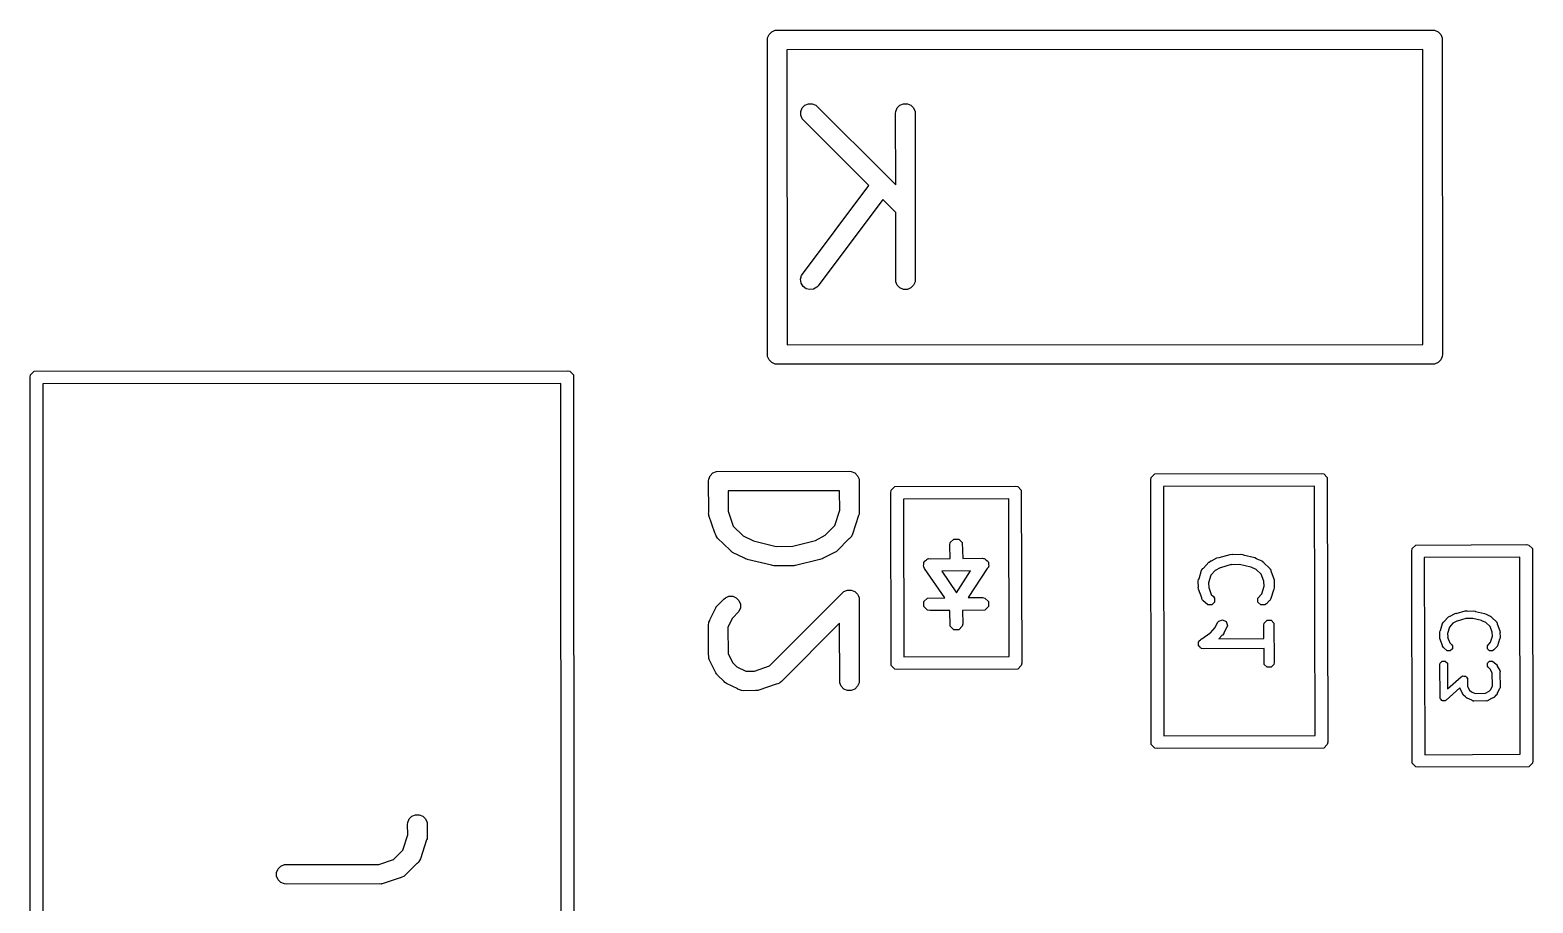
# Model space of a CAD drawing. Extents: x -4.978 to -4.018, y 5.419 to 5.952.
# Drawn here: x -4.9782 to -4.5268, y 5.6898 to 5.952 of the extents above; entities that cross this region are included whole.
import ezdxf

# ---------------------------------------------------------------- set-up
doc = ezdxf.new("R2010")
doc.units = 0
doc.header["$MEASUREMENT"] = 0
doc.layers.add('BLACK', color=7, linetype='CONTINUOUS')

msp = doc.modelspace()

# ---------------------------------------------------------------- linework, layer by layer
at = {"layer": 'BLACK', "linetype": 'CONTINUOUS'}
for p, q in [((-4.75673, 5.94906), (-4.75668, 5.94963)), ((-4.75668, 5.94963), (-4.75623, 5.9507)), ((-4.75623, 5.9507), (-4.75542, 5.95151)), ((-4.75542, 5.95151), (-4.75436, 5.95195)), ((-4.75436, 5.95195), (-4.55693, 5.95201)), ((-4.55693, 5.95201), (-4.55635, 5.95195)), ((-4.55635, 5.95195), (-4.55529, 5.95151)), ((-4.55529, 5.95151), (-4.55447, 5.9507)), ((-4.55447, 5.9507), (-4.55403, 5.94963)), ((-4.55403, 5.94963), (-4.55398, 5.85457)), ((-4.75668, 5.85399), (-4.75673, 5.94906)), ((-4.55988, 5.94616), (-4.75088, 5.9461)), ((-4.75088, 5.9461), (-4.75083, 5.85746)), ((-4.55983, 5.85752), (-4.55988, 5.94616)), ((-4.74673, 5.92756), (-4.74629, 5.92863)), ((-4.74673, 5.92641), (-4.74673, 5.92756)), ((-4.74629, 5.92863), (-4.74547, 5.92944)), ((-4.74547, 5.92944), (-4.74441, 5.92988)), ((-4.74441, 5.92988), (-4.74325, 5.92988)), ((-4.74325, 5.92988), (-4.74219, 5.92944)), ((-4.74219, 5.92944), (-4.72026, 5.90757)), ((-4.71821, 5.92699), (-4.71816, 5.92756)), ((-4.71819, 5.90551), (-4.71821, 5.92699)), ((-4.71816, 5.92756), (-4.71771, 5.92863)), ((-4.71771, 5.92863), (-4.7169, 5.92944)), ((-4.7169, 5.92944), (-4.71584, 5.92988)), ((-4.71584, 5.92988), (-4.71468, 5.92988)), ((-4.71468, 5.92988), (-4.71362, 5.92944)), ((-4.71362, 5.92944), (-4.7128, 5.92863)), ((-4.7128, 5.92863), (-4.71236, 5.92756)), ((-4.71236, 5.92756), (-4.71231, 5.87699)), ((-4.74629, 5.92535), (-4.74673, 5.92641)), ((-4.74592, 5.9249), (-4.74629, 5.92535)), ((-4.72627, 5.90531), (-4.74592, 5.9249)), ((-4.74649, 5.87826), (-4.72627, 5.90531)), ((-4.72026, 5.90757), (-4.7202, 5.90753)), ((-4.7202, 5.90753), (-4.72018, 5.9075)), ((-4.72018, 5.9075), (-4.71819, 5.90551)), ((-4.72209, 5.90114), (-4.74147, 5.87522)), ((-4.71818, 5.89724), (-4.72209, 5.90114)), ((-4.71816, 5.87641), (-4.71818, 5.89724)), ((-4.74678, 5.87715), (-4.74649, 5.87826)), ((-4.74662, 5.87601), (-4.74678, 5.87715)), ((-4.74603, 5.87502), (-4.74662, 5.87601)), ((-4.74511, 5.87432), (-4.74603, 5.87502)), ((-4.74399, 5.87404), (-4.74511, 5.87432)), ((-4.74285, 5.8742), (-4.74399, 5.87404)), ((-4.74186, 5.87479), (-4.74285, 5.8742)), ((-4.74147, 5.87522), (-4.74186, 5.87479)), ((-4.71771, 5.87535), (-4.71816, 5.87641)), ((-4.7169, 5.87453), (-4.71771, 5.87535)), ((-4.71584, 5.87409), (-4.7169, 5.87453)), ((-4.71468, 5.87409), (-4.71584, 5.87409)), ((-4.71362, 5.87453), (-4.71468, 5.87409)), ((-4.7128, 5.87535), (-4.71362, 5.87453)), ((-4.71236, 5.87641), (-4.7128, 5.87535)), ((-4.71231, 5.87699), (-4.71236, 5.87641)), ((-4.75083, 5.85746), (-4.55983, 5.85752)), ((-4.75623, 5.85293), (-4.75668, 5.85399)), ((-4.75542, 5.85211), (-4.75623, 5.85293)), ((-4.75436, 5.85167), (-4.75542, 5.85211)), ((-4.75378, 5.85161), (-4.75436, 5.85167)), ((-4.55635, 5.85167), (-4.75378, 5.85161)), ((-4.55529, 5.85211), (-4.55635, 5.85167)), ((-4.55447, 5.85293), (-4.55529, 5.85211)), ((-4.55403, 5.85399), (-4.55447, 5.85293)), ((-4.55398, 5.85457), (-4.55403, 5.85399)), ((-4.97819, 5.84768), (-4.97804, 5.84843)), ((-4.97804, 5.52212), (-4.97819, 5.84768)), ((-4.97804, 5.84843), (-4.97697, 5.8495)), ((-4.97697, 5.8495), (-4.81677, 5.84965)), ((-4.81874, 5.84586), (-4.9744, 5.84571)), ((-4.9744, 5.84571), (-4.97425, 5.5247)), ((-4.81864, 5.63223), (-4.81874, 5.84586)), ((-4.81677, 5.84965), (-4.81602, 5.8495)), ((-4.81602, 5.8495), (-4.81495, 5.84843)), ((-4.81495, 5.84843), (-4.81485, 5.63158)), ((-4.77392, 5.81814), (-4.7731, 5.81895)), ((-4.7731, 5.81895), (-4.77204, 5.8194)), ((-4.77204, 5.8194), (-4.73209, 5.81945)), ((-4.73209, 5.81945), (-4.73152, 5.8194)), ((-4.73152, 5.8194), (-4.73045, 5.81895)), ((-4.73045, 5.81895), (-4.72964, 5.81814)), ((-4.64142, 5.81762), (-4.64036, 5.81869)), ((-4.64036, 5.81869), (-4.59039, 5.81884)), ((-4.59039, 5.81884), (-4.58964, 5.81869)), ((-4.58964, 5.81869), (-4.58858, 5.81762)), ((-4.77442, 5.8165), (-4.77436, 5.81708)), ((-4.77436, 5.80718), (-4.77442, 5.8165)), ((-4.77436, 5.81708), (-4.77392, 5.81814)), ((-4.72964, 5.81814), (-4.7292, 5.81708)), ((-4.7292, 5.81708), (-4.72914, 5.80713)), ((-4.71954, 5.81378), (-4.71847, 5.81485)), ((-4.71847, 5.81485), (-4.68228, 5.815)), ((-4.68228, 5.815), (-4.68153, 5.81485)), ((-4.68153, 5.81485), (-4.68046, 5.81378)), ((-4.64157, 5.81687), (-4.64142, 5.81762)), ((-4.64142, 5.73738), (-4.64157, 5.81687)), ((-4.59236, 5.81504), (-4.63778, 5.81491)), ((-4.63778, 5.81491), (-4.63764, 5.73996)), ((-4.59222, 5.74009), (-4.59236, 5.81504)), ((-4.58858, 5.81762), (-4.58843, 5.73813)), ((-4.73503, 5.8136), (-4.76855, 5.81355)), ((-4.76855, 5.81355), (-4.76851, 5.80746)), ((-4.735, 5.80775), (-4.73503, 5.8136)), ((-4.71969, 5.81303), (-4.71954, 5.81378)), ((-4.71954, 5.7611), (-4.71969, 5.81303)), ((-4.68425, 5.8112), (-4.71589, 5.81107)), ((-4.71589, 5.81107), (-4.71575, 5.76368)), ((-4.68411, 5.76381), (-4.68425, 5.8112)), ((-4.68046, 5.81378), (-4.68031, 5.76185)), ((-4.77439, 5.80676), (-4.77436, 5.80718)), ((-4.77436, 5.80661), (-4.77439, 5.80676)), ((-4.77436, 5.80655), (-4.77436, 5.80661)), ((-4.77433, 5.80648), (-4.77436, 5.80655)), ((-4.77427, 5.80619), (-4.77433, 5.80648)), ((-4.77249, 5.801), (-4.77427, 5.80619)), ((-4.76851, 5.80746), (-4.76699, 5.80301)), ((-4.73648, 5.80316), (-4.735, 5.80775)), ((-4.72935, 5.80618), (-4.73117, 5.80057)), ((-4.7292, 5.80655), (-4.72935, 5.80618)), ((-4.72918, 5.8067), (-4.7292, 5.80655)), ((-4.72916, 5.80676), (-4.72918, 5.8067)), ((-4.72914, 5.80713), (-4.72917, 5.80683)), ((-4.72917, 5.80683), (-4.72916, 5.80676)), ((-4.77249, 5.80093), (-4.77249, 5.801)), ((-4.77233, 5.80055), (-4.77249, 5.80093)), ((-4.77215, 5.80004), (-4.77233, 5.80055)), ((-4.76699, 5.80301), (-4.764, 5.80009)), ((-4.73935, 5.80023), (-4.73648, 5.80316)), ((-4.73117, 5.80057), (-4.7314, 5.80004)), ((-4.77208, 5.79996), (-4.77215, 5.80004)), ((-4.77204, 5.79986), (-4.77208, 5.79996)), ((-4.77168, 5.79941), (-4.77204, 5.79986)), ((-4.76791, 5.79572), (-4.77168, 5.79941)), ((-4.764, 5.80009), (-4.76086, 5.79856)), ((-4.76086, 5.79856), (-4.75405, 5.79691)), ((-4.75405, 5.79691), (-4.74913, 5.79695)), ((-4.74913, 5.79695), (-4.74231, 5.79871)), ((-4.74231, 5.79871), (-4.73935, 5.80023)), ((-4.73223, 5.79914), (-4.73563, 5.79566)), ((-4.73216, 5.79917), (-4.73223, 5.79914)), ((-4.7319, 5.79947), (-4.73216, 5.79917)), ((-4.73151, 5.79986), (-4.7319, 5.79947)), ((-4.73147, 5.79996), (-4.73151, 5.79986)), ((-4.7314, 5.80004), (-4.73147, 5.79996)), ((-4.70197, 5.79728), (-4.70182, 5.79804)), ((-4.70188, 5.79326), (-4.70197, 5.79728)), ((-4.70182, 5.79804), (-4.70075, 5.7991)), ((-4.70075, 5.7991), (-4.69925, 5.7991)), ((-4.69925, 5.7991), (-4.69818, 5.79804)), ((-4.69818, 5.79804), (-4.69807, 5.79329)), ((-4.56321, 5.79549), (-4.56306, 5.79625)), ((-4.56306, 5.79625), (-4.56199, 5.79731)), ((-4.56199, 5.79731), (-4.52876, 5.79746)), ((-4.52876, 5.79746), (-4.52801, 5.79731)), ((-4.52801, 5.79731), (-4.52694, 5.79625)), ((-4.52694, 5.79625), (-4.52679, 5.7325)), ((-4.76765, 5.79542), (-4.76791, 5.79572)), ((-4.76752, 5.79534), (-4.76765, 5.79542)), ((-4.76748, 5.7953), (-4.76752, 5.79534)), ((-4.76741, 5.79527), (-4.76748, 5.7953)), ((-4.76716, 5.79511), (-4.76741, 5.79527)), ((-4.76357, 5.79337), (-4.76716, 5.79511)), ((-4.76335, 5.79321), (-4.76357, 5.79337)), ((-4.76292, 5.79305), (-4.76335, 5.79321)), ((-4.76287, 5.79303), (-4.76292, 5.79305)), ((-4.76285, 5.79303), (-4.76287, 5.79303)), ((-4.76281, 5.79301), (-4.76285, 5.79303)), ((-4.75547, 5.79123), (-4.76281, 5.79301)), ((-4.74098, 5.79301), (-4.74825, 5.79114)), ((-4.74069, 5.79303), (-4.74098, 5.79301)), ((-4.74026, 5.79319), (-4.74069, 5.79303)), ((-4.74021, 5.79321), (-4.74026, 5.79319)), ((-4.74019, 5.79322), (-4.74021, 5.79321)), ((-4.74015, 5.79324), (-4.74019, 5.79322)), ((-4.73642, 5.79515), (-4.74015, 5.79324)), ((-4.73608, 5.7953), (-4.73642, 5.79515)), ((-4.73596, 5.79539), (-4.73608, 5.7953)), ((-4.73591, 5.79542), (-4.73596, 5.79539)), ((-4.73586, 5.79548), (-4.73591, 5.79542)), ((-4.73563, 5.79566), (-4.73586, 5.79548)), ((-4.70981, 5.791), (-4.70969, 5.79156)), ((-4.70969, 5.79213), (-4.70955, 5.79227)), ((-4.70969, 5.79156), (-4.70969, 5.79213)), ((-4.70955, 5.79227), (-4.70951, 5.79247)), ((-4.70951, 5.79247), (-4.70903, 5.79279)), ((-4.70903, 5.79279), (-4.70863, 5.7932)), ((-4.70863, 5.7932), (-4.70842, 5.7932)), ((-4.70842, 5.7932), (-4.70826, 5.79331)), ((-4.70826, 5.79331), (-4.70773, 5.7932)), ((-4.70773, 5.7932), (-4.70188, 5.79326)), ((-4.69807, 5.79329), (-4.69213, 5.79335)), ((-4.69213, 5.79335), (-4.69184, 5.79329)), ((-4.69184, 5.79329), (-4.69174, 5.79331)), ((-4.69174, 5.79331), (-4.69166, 5.79325)), ((-4.69166, 5.79325), (-4.69137, 5.7932)), ((-4.69137, 5.7932), (-4.69097, 5.79279)), ((-4.69097, 5.79279), (-4.69049, 5.79247)), ((-4.69049, 5.79247), (-4.69045, 5.79227)), ((-4.69045, 5.79227), (-4.69031, 5.79213)), ((-4.69031, 5.79213), (-4.69031, 5.79156)), ((-4.69031, 5.79156), (-4.69019, 5.791)), ((-4.62575, 5.79037), (-4.62412, 5.79212)), ((-4.62412, 5.79212), (-4.62404, 5.79221)), ((-4.62412, 5.79212), (-4.62412, 5.79212)), ((-4.62412, 5.79212), (-4.62412, 5.79212)), ((-4.62404, 5.79221), (-4.62353, 5.79255)), ((-4.62353, 5.79255), (-4.62336, 5.79255)), ((-4.62336, 5.79255), (-4.62176, 5.79344)), ((-4.62176, 5.79344), (-4.62117, 5.7936)), ((-4.62117, 5.7936), (-4.62104, 5.79356)), ((-4.62104, 5.79356), (-4.61769, 5.79449)), ((-4.61769, 5.79449), (-4.61707, 5.79452)), ((-4.61495, 5.79147), (-4.61731, 5.79139)), ((-4.61707, 5.79452), (-4.61696, 5.79446)), ((-4.61696, 5.79446), (-4.61449, 5.79454)), ((-4.61488, 5.79144), (-4.61495, 5.79147)), ((-4.61155, 5.7907), (-4.61488, 5.79144)), ((-4.61449, 5.79454), (-4.61389, 5.79442)), ((-4.61389, 5.79442), (-4.61379, 5.79432)), ((-4.61379, 5.79432), (-4.61036, 5.79356)), ((-4.61036, 5.79356), (-4.60981, 5.79329)), ((-4.60981, 5.79329), (-4.60976, 5.79321)), ((-4.60976, 5.79321), (-4.60827, 5.79255)), ((-4.60827, 5.79255), (-4.60827, 5.79255)), ((-4.60827, 5.79255), (-4.60826, 5.79254)), ((-4.60826, 5.79254), (-4.60816, 5.7925)), ((-4.60816, 5.7925), (-4.60768, 5.79212)), ((-4.60768, 5.79212), (-4.60762, 5.79195)), ((-4.60762, 5.79195), (-4.60588, 5.79033)), ((-4.56306, 5.73175), (-4.56321, 5.79549)), ((-4.53072, 5.79366), (-4.55942, 5.79353)), ((-4.55942, 5.79353), (-4.55928, 5.73433)), ((-4.53058, 5.73446), (-4.53072, 5.79366)), ((-4.75517, 5.79111), (-4.75547, 5.79123)), ((-4.75481, 5.79107), (-4.75517, 5.79111)), ((-4.75473, 5.79105), (-4.75481, 5.79107)), ((-4.75469, 5.79106), (-4.75473, 5.79105)), ((-4.75459, 5.79105), (-4.75469, 5.79106)), ((-4.74914, 5.7911), (-4.75459, 5.79105)), ((-4.74882, 5.79105), (-4.74914, 5.7911)), ((-4.74847, 5.79111), (-4.74882, 5.79105)), ((-4.74839, 5.79111), (-4.74847, 5.79111)), ((-4.74835, 5.79112), (-4.74839, 5.79111)), ((-4.74825, 5.79114), (-4.74835, 5.79112)), ((-4.70969, 5.79072), (-4.70981, 5.791)), ((-4.70969, 5.79062), (-4.70969, 5.79072)), ((-4.70962, 5.79055), (-4.70969, 5.79062)), ((-4.70951, 5.79029), (-4.70962, 5.79055)), ((-4.70348, 5.78143), (-4.70951, 5.79029)), ((-4.69569, 5.78952), (-4.70435, 5.78944)), ((-4.70435, 5.78944), (-4.69995, 5.78299)), ((-4.69995, 5.78299), (-4.69569, 5.78952)), ((-4.69068, 5.79025), (-4.69639, 5.7815)), ((-4.69031, 5.79062), (-4.69068, 5.79025)), ((-4.69019, 5.791), (-4.69031, 5.79082)), ((-4.69031, 5.79082), (-4.69031, 5.79062)), ((-4.62732, 5.78641), (-4.6272, 5.78701)), ((-4.6272, 5.78701), (-4.62706, 5.78714)), ((-4.62706, 5.78714), (-4.6263, 5.78972)), ((-4.6263, 5.78972), (-4.62626, 5.78978)), ((-4.62626, 5.78982), (-4.62621, 5.78988)), ((-4.62626, 5.78978), (-4.62626, 5.78982)), ((-4.62621, 5.78988), (-4.62599, 5.79025)), ((-4.62599, 5.79025), (-4.62575, 5.79037)), ((-4.62355, 5.78825), (-4.62424, 5.78595)), ((-4.62222, 5.78969), (-4.62355, 5.78825)), ((-4.62076, 5.7905), (-4.62222, 5.78969)), ((-4.62067, 5.7905), (-4.62076, 5.7905)), ((-4.61741, 5.79141), (-4.62067, 5.7905)), ((-4.61731, 5.79139), (-4.61741, 5.79141)), ((-4.61145, 5.79062), (-4.61155, 5.7907)), ((-4.60996, 5.78996), (-4.61145, 5.79062)), ((-4.60842, 5.78852), (-4.60996, 5.78996)), ((-4.60763, 5.78641), (-4.60842, 5.78852)), ((-4.60588, 5.79033), (-4.60584, 5.79027)), ((-4.60584, 5.79027), (-4.6058, 5.79025)), ((-4.6058, 5.79025), (-4.60578, 5.79018)), ((-4.60578, 5.79018), (-4.60554, 5.78982)), ((-4.60554, 5.78982), (-4.60554, 5.78953)), ((-4.60554, 5.78953), (-4.60456, 5.7869)), ((-4.75608, 5.76099), (-4.73418, 5.78297)), ((-4.73418, 5.78297), (-4.73373, 5.78333)), ((-4.73373, 5.78333), (-4.73298, 5.78365)), ((-4.73298, 5.78365), (-4.73267, 5.78378)), ((-4.73267, 5.78378), (-4.73152, 5.78378)), ((-4.73152, 5.78378), (-4.73045, 5.78333)), ((-4.73045, 5.78333), (-4.72964, 5.78252)), ((-4.72964, 5.78252), (-4.72938, 5.7819)), ((-4.62731, 5.7863), (-4.62732, 5.78641)), ((-4.62731, 5.78629), (-4.62731, 5.7863)), ((-4.62724, 5.78479), (-4.62731, 5.78629)), ((-4.62731, 5.78629), (-4.62731, 5.78629)), ((-4.62731, 5.78464), (-4.62724, 5.78479)), ((-4.62724, 5.78403), (-4.62731, 5.78464)), ((-4.62626, 5.7814), (-4.62724, 5.78403)), ((-4.62424, 5.78595), (-4.62417, 5.78453)), ((-4.62417, 5.78453), (-4.62417, 5.78453)), ((-4.62417, 5.78453), (-4.6234, 5.78247)), ((-4.6234, 5.78247), (-4.62275, 5.78189)), ((-4.60939, 5.78138), (-4.60825, 5.78267)), ((-4.60825, 5.78267), (-4.60756, 5.78499)), ((-4.60756, 5.78499), (-4.60763, 5.78641)), ((-4.60763, 5.78641), (-4.60763, 5.78641)), ((-4.60474, 5.78379), (-4.6055, 5.78122)), ((-4.6046, 5.78393), (-4.60474, 5.78379)), ((-4.60448, 5.78453), (-4.6046, 5.78393)), ((-4.60456, 5.7869), (-4.60449, 5.78629)), ((-4.60449, 5.78629), (-4.60456, 5.78615)), ((-4.60456, 5.78615), (-4.60449, 5.78465)), ((-4.60449, 5.78465), (-4.60449, 5.78464)), ((-4.60449, 5.78464), (-4.60449, 5.78464)), ((-4.60449, 5.78464), (-4.60448, 5.78453)), ((-4.77387, 5.77507), (-4.77223, 5.77845)), ((-4.77223, 5.77845), (-4.77207, 5.7787)), ((-4.77207, 5.7787), (-4.77204, 5.77877)), ((-4.77204, 5.77877), (-4.772, 5.77882)), ((-4.772, 5.77882), (-4.77192, 5.77894)), ((-4.77192, 5.77894), (-4.77167, 5.77916)), ((-4.77167, 5.77916), (-4.7698, 5.78109)), ((-4.7698, 5.78109), (-4.76935, 5.78146)), ((-4.76935, 5.78146), (-4.76829, 5.7819)), ((-4.76829, 5.7819), (-4.76714, 5.7819)), ((-4.76714, 5.7819), (-4.76607, 5.78146)), ((-4.76607, 5.78146), (-4.76526, 5.78064)), ((-4.76526, 5.78064), (-4.76482, 5.77958)), ((-4.76482, 5.77843), (-4.76526, 5.77736)), ((-4.76482, 5.77958), (-4.76482, 5.77843)), ((-4.72938, 5.7819), (-4.7292, 5.78146)), ((-4.7292, 5.78146), (-4.72914, 5.75651)), ((-4.70969, 5.78032), (-4.70863, 5.78139)), ((-4.70969, 5.77881), (-4.70969, 5.78032)), ((-4.70863, 5.77775), (-4.70969, 5.77881)), ((-4.70863, 5.78139), (-4.70348, 5.78143)), ((-4.69639, 5.7815), (-4.69213, 5.78154)), ((-4.69213, 5.78154), (-4.69137, 5.78139)), ((-4.69137, 5.78139), (-4.69031, 5.78032)), ((-4.69031, 5.77881), (-4.69137, 5.77775)), ((-4.69031, 5.78032), (-4.69031, 5.77881)), ((-4.62626, 5.78112), (-4.62626, 5.7814)), ((-4.62602, 5.78076), (-4.62626, 5.78112)), ((-4.62599, 5.78069), (-4.62602, 5.78076)), ((-4.62596, 5.78067), (-4.62599, 5.78069)), ((-4.62592, 5.7806), (-4.62596, 5.78067)), ((-4.62447, 5.77933), (-4.62592, 5.7806)), ((-4.62326, 5.77933), (-4.62447, 5.77933)), ((-4.62241, 5.78018), (-4.62326, 5.77933)), ((-4.62275, 5.78189), (-4.62241, 5.78138)), ((-4.62241, 5.78138), (-4.62241, 5.78018)), ((-4.60939, 5.78018), (-4.60939, 5.78138)), ((-4.60853, 5.77933), (-4.60939, 5.78018)), ((-4.60733, 5.77933), (-4.60853, 5.77933)), ((-4.60682, 5.77967), (-4.60733, 5.77933)), ((-4.60601, 5.78058), (-4.60682, 5.77967)), ((-4.6058, 5.78069), (-4.60601, 5.78058)), ((-4.6056, 5.78105), (-4.6058, 5.78069)), ((-4.60554, 5.78112), (-4.6056, 5.78105)), ((-4.6055, 5.78122), (-4.60554, 5.78115)), ((-4.60554, 5.78115), (-4.60554, 5.78112)), ((-4.77442, 5.77338), (-4.77436, 5.77396)), ((-4.77437, 5.76446), (-4.77442, 5.77338)), ((-4.77436, 5.77396), (-4.77432, 5.77405)), ((-4.77432, 5.77405), (-4.77431, 5.77416)), ((-4.77431, 5.77416), (-4.77406, 5.77467)), ((-4.77406, 5.77467), (-4.77392, 5.77502)), ((-4.77392, 5.77502), (-4.77387, 5.77507)), ((-4.76725, 5.7753), (-4.76856, 5.7726)), ((-4.76526, 5.77736), (-4.76725, 5.7753)), ((-4.73503, 5.77383), (-4.7525, 5.75629)), ((-4.73499, 5.75593), (-4.73503, 5.77383)), ((-4.70787, 5.7776), (-4.70863, 5.77775)), ((-4.70193, 5.77765), (-4.70787, 5.7776)), ((-4.70182, 5.77291), (-4.70193, 5.77765)), ((-4.69803, 5.77366), (-4.69818, 5.77291)), ((-4.69137, 5.77775), (-4.69812, 5.77769)), ((-4.69812, 5.77769), (-4.69803, 5.77366)), ((-4.62219, 5.7725), (-4.62153, 5.77399)), ((-4.62153, 5.77399), (-4.62115, 5.77447)), ((-4.62115, 5.77447), (-4.62001, 5.77485)), ((-4.62001, 5.77485), (-4.61893, 5.77431)), ((-4.61893, 5.77431), (-4.61855, 5.77317)), ((-4.60763, 5.77328), (-4.60751, 5.77388)), ((-4.60751, 5.77388), (-4.60666, 5.77474)), ((-4.60666, 5.77474), (-4.60545, 5.77474)), ((-4.60545, 5.77474), (-4.6046, 5.77388)), ((-4.6046, 5.77388), (-4.60448, 5.76203)), ((-4.55457, 5.77168), (-4.55396, 5.77374)), ((-4.55396, 5.77374), (-4.55393, 5.77379)), ((-4.55393, 5.77382), (-4.55389, 5.77386)), ((-4.55393, 5.77379), (-4.55393, 5.77382)), ((-4.55389, 5.77386), (-4.55373, 5.77414)), ((-4.55373, 5.77414), (-4.55354, 5.77424)), ((-4.55354, 5.77424), (-4.55217, 5.7757)), ((-4.55217, 5.7757), (-4.55179, 5.77596)), ((-4.55081, 5.77381), (-4.5519, 5.77264)), ((-4.55179, 5.77596), (-4.55166, 5.77596)), ((-4.55166, 5.77596), (-4.55036, 5.77668)), ((-4.54962, 5.77447), (-4.55081, 5.77381)), ((-4.55081, 5.77381), (-4.55081, 5.77381)), ((-4.55036, 5.77668), (-4.54992, 5.7768)), ((-4.54992, 5.7768), (-4.54983, 5.77677)), ((-4.54983, 5.77677), (-4.54712, 5.77752)), ((-4.54955, 5.77447), (-4.54962, 5.77447)), ((-4.54691, 5.7752), (-4.54955, 5.77447)), ((-4.54712, 5.77752), (-4.54666, 5.77754)), ((-4.54684, 5.77519), (-4.54691, 5.7752)), ((-4.54493, 5.77525), (-4.54684, 5.77519)), ((-4.54666, 5.77754), (-4.54657, 5.77748)), ((-4.54657, 5.77748), (-4.54459, 5.77755)), ((-4.54487, 5.77522), (-4.54493, 5.77525)), ((-4.5422, 5.77463), (-4.54487, 5.77522)), ((-4.54459, 5.77755), (-4.54413, 5.77746)), ((-4.54413, 5.77746), (-4.54405, 5.77738)), ((-4.54405, 5.77738), (-4.5413, 5.77677)), ((-4.54212, 5.77456), (-4.5422, 5.77463)), ((-4.54091, 5.77402), (-4.54212, 5.77456)), ((-4.5413, 5.77677), (-4.54088, 5.77657)), ((-4.53965, 5.77285), (-4.54091, 5.77402)), ((-4.54088, 5.77657), (-4.54084, 5.7765)), ((-4.54084, 5.7765), (-4.53964, 5.77596)), ((-4.53964, 5.77596), (-4.53964, 5.77596)), ((-4.53964, 5.77596), (-4.53963, 5.77596)), ((-4.53963, 5.77596), (-4.53956, 5.77593)), ((-4.53956, 5.77593), (-4.5392, 5.77564)), ((-4.5392, 5.77564), (-4.53915, 5.77551)), ((-4.53915, 5.77551), (-4.53775, 5.77421)), ((-4.53775, 5.77421), (-4.53772, 5.77416)), ((-4.53772, 5.77416), (-4.5377, 5.77414)), ((-4.5377, 5.77414), (-4.53768, 5.77409)), ((-4.53768, 5.77409), (-4.5375, 5.77382)), ((-4.5375, 5.77382), (-4.5375, 5.7736)), ((-4.5375, 5.7736), (-4.53672, 5.77149)), ((-4.76856, 5.7726), (-4.76851, 5.76462)), ((-4.70075, 5.77184), (-4.70182, 5.77291)), ((-4.69925, 5.77184), (-4.70075, 5.77184)), ((-4.69818, 5.77291), (-4.69925, 5.77184)), ((-4.62661, 5.76885), (-4.62634, 5.76911)), ((-4.62634, 5.76911), (-4.62624, 5.76911)), ((-4.62624, 5.76911), (-4.6238, 5.77084)), ((-4.6238, 5.77084), (-4.62368, 5.77089)), ((-4.62368, 5.77089), (-4.62219, 5.7725)), ((-4.6202, 5.77016), (-4.62114, 5.76914)), ((-4.62114, 5.76914), (-4.60759, 5.76922)), ((-4.62002, 5.77022), (-4.6202, 5.77016)), ((-4.61965, 5.7707), (-4.62002, 5.77022)), ((-4.6196, 5.7708), (-4.61965, 5.7707)), ((-4.61855, 5.77317), (-4.6196, 5.77081)), ((-4.6196, 5.77081), (-4.6196, 5.7708)), ((-4.6196, 5.7708), (-4.6196, 5.7708)), ((-4.60759, 5.76922), (-4.60763, 5.77328)), ((-4.55477, 5.77112), (-4.55468, 5.77157)), ((-4.55476, 5.77104), (-4.55477, 5.77112)), ((-4.55476, 5.77103), (-4.55476, 5.77104)), ((-4.55476, 5.77104), (-4.55476, 5.77104)), ((-4.55471, 5.76982), (-4.55476, 5.77103)), ((-4.55476, 5.7697), (-4.55471, 5.76982)), ((-4.55471, 5.76925), (-4.55476, 5.7697)), ((-4.55393, 5.76714), (-4.55471, 5.76925)), ((-4.55468, 5.77157), (-4.55457, 5.77168)), ((-4.5519, 5.77264), (-4.55246, 5.77077)), ((-4.55246, 5.77077), (-4.5524, 5.76962)), ((-4.5524, 5.76962), (-4.55241, 5.76961)), ((-4.55241, 5.76961), (-4.55178, 5.76793)), ((-4.53902, 5.77113), (-4.53965, 5.77285)), ((-4.53953, 5.76809), (-4.53897, 5.76997)), ((-4.53902, 5.77112), (-4.53902, 5.77113)), ((-4.53897, 5.76997), (-4.53902, 5.77112)), ((-4.53685, 5.76906), (-4.53747, 5.767)), ((-4.53675, 5.76917), (-4.53685, 5.76906)), ((-4.53666, 5.76962), (-4.53675, 5.76917)), ((-4.53672, 5.77149), (-4.53666, 5.77104)), ((-4.53666, 5.77104), (-4.53672, 5.77092)), ((-4.53672, 5.77092), (-4.53666, 5.76971)), ((-4.53666, 5.76971), (-4.53666, 5.7697)), ((-4.53666, 5.7697), (-4.53666, 5.7697)), ((-4.53666, 5.7697), (-4.53666, 5.76962)), ((-4.77439, 5.76438), (-4.77437, 5.76446)), ((-4.77436, 5.76394), (-4.77439, 5.76438)), ((-4.76851, 5.76462), (-4.76712, 5.76191)), ((-4.62729, 5.76735), (-4.6272, 5.7678)), ((-4.6272, 5.76722), (-4.62729, 5.76735)), ((-4.6272, 5.76826), (-4.62708, 5.76837)), ((-4.6272, 5.7678), (-4.6272, 5.76826)), ((-4.6272, 5.76705), (-4.6272, 5.76722)), ((-4.62687, 5.76673), (-4.6272, 5.76705)), ((-4.62708, 5.76837), (-4.62705, 5.76853)), ((-4.62705, 5.76853), (-4.62661, 5.76885)), ((-4.62662, 5.76635), (-4.62687, 5.76673)), ((-4.62646, 5.76632), (-4.62662, 5.76635)), ((-4.62634, 5.7662), (-4.62646, 5.76632)), ((-4.62574, 5.76608), (-4.62634, 5.7662)), ((-4.60756, 5.76619), (-4.62574, 5.76608)), ((-4.60751, 5.76143), (-4.60756, 5.76619)), ((-4.55393, 5.76692), (-4.55393, 5.76714)), ((-4.55375, 5.76665), (-4.55393, 5.76692)), ((-4.55373, 5.7666), (-4.55375, 5.76665)), ((-4.5537, 5.76658), (-4.55373, 5.7666)), ((-4.55367, 5.76654), (-4.5537, 5.76658)), ((-4.55254, 5.76553), (-4.55367, 5.76654)), ((-4.55163, 5.76553), (-4.55254, 5.76553)), ((-4.55178, 5.76793), (-4.55125, 5.76746)), ((-4.55099, 5.76617), (-4.55163, 5.76553)), ((-4.55125, 5.76746), (-4.55099, 5.76707)), ((-4.55099, 5.76707), (-4.55099, 5.76617)), ((-4.54043, 5.76707), (-4.53953, 5.76809)), ((-4.54043, 5.76617), (-4.54043, 5.76707)), ((-4.53979, 5.76553), (-4.54043, 5.76617)), ((-4.53889, 5.76553), (-4.53979, 5.76553)), ((-4.5385, 5.76579), (-4.53889, 5.76553)), ((-4.53785, 5.76652), (-4.5385, 5.76579)), ((-4.5377, 5.7666), (-4.53785, 5.76652)), ((-4.53754, 5.76687), (-4.5377, 5.7666)), ((-4.5375, 5.76692), (-4.53754, 5.76687)), ((-4.53747, 5.767), (-4.5375, 5.76695)), ((-4.5375, 5.76695), (-4.5375, 5.76692)), ((-4.77436, 5.76343), (-4.77436, 5.76394)), ((-4.77432, 5.76333), (-4.77436, 5.76343)), ((-4.77431, 5.76323), (-4.77432, 5.76333)), ((-4.7741, 5.76269), (-4.77431, 5.76323)), ((-4.77219, 5.75896), (-4.7741, 5.76269)), ((-4.76712, 5.76191), (-4.76589, 5.76072)), ((-4.76589, 5.76072), (-4.76321, 5.75942)), ((-4.76056, 5.75946), (-4.75608, 5.76099)), ((-4.71847, 5.76003), (-4.71954, 5.7611)), ((-4.71772, 5.75988), (-4.71847, 5.76003)), ((-4.68153, 5.76003), (-4.71772, 5.75988)), ((-4.71575, 5.76368), (-4.68411, 5.76381)), ((-4.68046, 5.7611), (-4.68153, 5.76003)), ((-4.68031, 5.76185), (-4.68046, 5.7611)), ((-4.60666, 5.76058), (-4.60751, 5.76143)), ((-4.60545, 5.76058), (-4.60666, 5.76058)), ((-4.6046, 5.76143), (-4.60545, 5.76058)), ((-4.60448, 5.76203), (-4.6046, 5.76143)), ((-4.55477, 5.76137), (-4.55468, 5.76182)), ((-4.55468, 5.7516), (-4.55477, 5.76137)), ((-4.55468, 5.76182), (-4.55404, 5.76246)), ((-4.55404, 5.76246), (-4.55313, 5.76246)), ((-4.55313, 5.76246), (-4.55249, 5.76182)), ((-4.55249, 5.76182), (-4.55243, 5.75413)), ((-4.54043, 5.76182), (-4.53979, 5.76246)), ((-4.54043, 5.76092), (-4.54043, 5.76182)), ((-4.54017, 5.76054), (-4.54043, 5.76092)), ((-4.53962, 5.76004), (-4.54017, 5.76054)), ((-4.53979, 5.76246), (-4.53889, 5.76246)), ((-4.53902, 5.75896), (-4.53962, 5.76004)), ((-4.53889, 5.76246), (-4.53782, 5.76152)), ((-4.53782, 5.76152), (-4.53781, 5.76151)), ((-4.53781, 5.76151), (-4.53781, 5.76151)), ((-4.53781, 5.76151), (-4.53775, 5.76146)), ((-4.53775, 5.76146), (-4.5375, 5.76107)), ((-4.5375, 5.76107), (-4.5375, 5.76094)), ((-4.5375, 5.76094), (-4.53678, 5.75965)), ((-4.77204, 5.75862), (-4.77219, 5.75896)), ((-4.77195, 5.7585), (-4.77204, 5.75862)), ((-4.77192, 5.75845), (-4.77195, 5.7585)), ((-4.77186, 5.7584), (-4.77192, 5.75845)), ((-4.77168, 5.75817), (-4.77186, 5.7584)), ((-4.76975, 5.75631), (-4.77168, 5.75817)), ((-4.76952, 5.75605), (-4.76975, 5.75631)), ((-4.7694, 5.75597), (-4.76952, 5.75605)), ((-4.76935, 5.75593), (-4.7694, 5.75597)), ((-4.76928, 5.7559), (-4.76935, 5.75593)), ((-4.76903, 5.75574), (-4.76928, 5.7559)), ((-4.76565, 5.7541), (-4.76903, 5.75574)), ((-4.76321, 5.75942), (-4.76056, 5.75946)), ((-4.75409, 5.75549), (-4.75928, 5.75371)), ((-4.75401, 5.75549), (-4.75409, 5.75549)), ((-4.75364, 5.75564), (-4.75401, 5.75549)), ((-4.75313, 5.75582), (-4.75364, 5.75564)), ((-4.75305, 5.75589), (-4.75313, 5.75582)), ((-4.75295, 5.75593), (-4.75305, 5.75589)), ((-4.7525, 5.75629), (-4.75295, 5.75593)), ((-4.73455, 5.75487), (-4.73499, 5.75593)), ((-4.7292, 5.75593), (-4.72964, 5.75487)), ((-4.72914, 5.75651), (-4.7292, 5.75593)), ((-4.55243, 5.75413), (-4.54836, 5.75776)), ((-4.54836, 5.75776), (-4.54807, 5.75793)), ((-4.54807, 5.75793), (-4.54804, 5.75796)), ((-4.54804, 5.75796), (-4.54801, 5.75796)), ((-4.54801, 5.75796), (-4.54796, 5.75799)), ((-4.54796, 5.75799), (-4.54755, 5.75796)), ((-4.54755, 5.75796), (-4.54713, 5.75796)), ((-4.54713, 5.75796), (-4.5471, 5.75793)), ((-4.5471, 5.75793), (-4.54706, 5.75793)), ((-4.54706, 5.75793), (-4.54679, 5.75762)), ((-4.54679, 5.75762), (-4.5465, 5.75732)), ((-4.5465, 5.75732), (-4.54649, 5.75728)), ((-4.54649, 5.75728), (-4.54647, 5.75725)), ((-4.54647, 5.75725), (-4.54648, 5.757)), ((-4.54648, 5.757), (-4.54641, 5.75479)), ((-4.53894, 5.75504), (-4.53902, 5.75896)), ((-4.53678, 5.75965), (-4.53677, 5.75959)), ((-4.53677, 5.75959), (-4.53675, 5.75957)), ((-4.53675, 5.75957), (-4.53675, 5.75952)), ((-4.53675, 5.75952), (-4.53666, 5.75921)), ((-4.53666, 5.75921), (-4.53674, 5.75898)), ((-4.53674, 5.75898), (-4.53666, 5.75462)), ((-4.76561, 5.75405), (-4.76565, 5.7541)), ((-4.76526, 5.75391), (-4.76561, 5.75405)), ((-4.76474, 5.75366), (-4.76526, 5.75391)), ((-4.76464, 5.75365), (-4.76474, 5.75366)), ((-4.76454, 5.75361), (-4.76464, 5.75365)), ((-4.76396, 5.75355), (-4.76454, 5.75361)), ((-4.76021, 5.7536), (-4.76396, 5.75355)), ((-4.75985, 5.75358), (-4.76021, 5.7536)), ((-4.7597, 5.75361), (-4.75985, 5.75358)), ((-4.75964, 5.75361), (-4.7597, 5.75361)), ((-4.75957, 5.75364), (-4.75964, 5.75361)), ((-4.75928, 5.75371), (-4.75957, 5.75364)), ((-4.73373, 5.75405), (-4.73455, 5.75487)), ((-4.73267, 5.75361), (-4.73373, 5.75405)), ((-4.73152, 5.75361), (-4.73267, 5.75361)), ((-4.73045, 5.75405), (-4.73152, 5.75361)), ((-4.72964, 5.75487), (-4.73045, 5.75405)), ((-4.5547, 5.75124), (-4.55468, 5.7516)), ((-4.55468, 5.75121), (-4.5547, 5.75124)), ((-4.55468, 5.75117), (-4.55468, 5.75121)), ((-4.55438, 5.75088), (-4.55468, 5.75117)), ((-4.55411, 5.75056), (-4.55438, 5.75088)), ((-4.54872, 5.75439), (-4.55281, 5.75073)), ((-4.54868, 5.75423), (-4.54872, 5.75439)), ((-4.54868, 5.75417), (-4.54868, 5.75423)), ((-4.54866, 5.75415), (-4.54868, 5.75417)), ((-4.54864, 5.75409), (-4.54866, 5.75415)), ((-4.54793, 5.7528), (-4.54864, 5.75409)), ((-4.54793, 5.75267), (-4.54793, 5.7528)), ((-4.54767, 5.75229), (-4.54793, 5.75267)), ((-4.54761, 5.75224), (-4.54767, 5.75229)), ((-4.54761, 5.75223), (-4.54761, 5.75224)), ((-4.54701, 5.7517), (-4.54761, 5.75223)), ((-4.54761, 5.75223), (-4.54761, 5.75223)), ((-4.54698, 5.7516), (-4.54701, 5.7517)), ((-4.54661, 5.75132), (-4.54698, 5.7516)), ((-4.54654, 5.75128), (-4.54661, 5.75132)), ((-4.54518, 5.75067), (-4.54654, 5.75128)), ((-4.54654, 5.75128), (-4.54654, 5.75128)), ((-4.54654, 5.75128), (-4.54654, 5.75128)), ((-4.54641, 5.75479), (-4.54581, 5.7537)), ((-4.54581, 5.7537), (-4.54527, 5.75322)), ((-4.54527, 5.75322), (-4.54418, 5.75273)), ((-4.54418, 5.75273), (-4.541, 5.7528)), ((-4.541, 5.7528), (-4.53992, 5.7534)), ((-4.53902, 5.75128), (-4.54031, 5.75057)), ((-4.53992, 5.7534), (-4.53943, 5.75394)), ((-4.53943, 5.75394), (-4.53894, 5.75504)), ((-4.53889, 5.75128), (-4.53902, 5.75128)), ((-4.5385, 5.75154), (-4.53889, 5.75128)), ((-4.53845, 5.7516), (-4.5385, 5.75154)), ((-4.53844, 5.7516), (-4.53845, 5.7516)), ((-4.53845, 5.7516), (-4.53845, 5.7516)), ((-4.53792, 5.7522), (-4.53844, 5.7516)), ((-4.53781, 5.75223), (-4.53792, 5.7522)), ((-4.53753, 5.75259), (-4.53781, 5.75223)), ((-4.5375, 5.75267), (-4.53753, 5.75259)), ((-4.53689, 5.75403), (-4.5375, 5.75267)), ((-4.5375, 5.75267), (-4.5375, 5.75267)), ((-4.5375, 5.75267), (-4.5375, 5.75267)), ((-4.53675, 5.75417), (-4.53689, 5.75403)), ((-4.53668, 5.75448), (-4.53675, 5.75417)), ((-4.53666, 5.75454), (-4.53668, 5.75448)), ((-4.53666, 5.75462), (-4.53667, 5.75456)), ((-4.53667, 5.75456), (-4.53666, 5.75454)), ((-4.55407, 5.75056), (-4.55411, 5.75056)), ((-4.55404, 5.75053), (-4.55407, 5.75056)), ((-4.55362, 5.75053), (-4.55404, 5.75053)), ((-4.55321, 5.7505), (-4.55362, 5.75053)), ((-4.55316, 5.75053), (-4.55321, 5.7505)), ((-4.55313, 5.75053), (-4.55316, 5.75053)), ((-4.5531, 5.75057), (-4.55313, 5.75053)), ((-4.55281, 5.75073), (-4.5531, 5.75057)), ((-4.54504, 5.75053), (-4.54518, 5.75067)), ((-4.54473, 5.75047), (-4.54504, 5.75053)), ((-4.54467, 5.75044), (-4.54473, 5.75047)), ((-4.54464, 5.75045), (-4.54467, 5.75044)), ((-4.54459, 5.75044), (-4.54464, 5.75045)), ((-4.54098, 5.75052), (-4.54459, 5.75044)), ((-4.54075, 5.75044), (-4.54098, 5.75052)), ((-4.54044, 5.75053), (-4.54075, 5.75044)), ((-4.54039, 5.75053), (-4.54044, 5.75053)), ((-4.54037, 5.75055), (-4.54039, 5.75053)), ((-4.54031, 5.75057), (-4.54037, 5.75055)), ((-4.64036, 5.73631), (-4.64142, 5.73738)), ((-4.63764, 5.73996), (-4.59222, 5.74009)), ((-4.58858, 5.73738), (-4.58964, 5.73631)), ((-4.58843, 5.73813), (-4.58858, 5.73738)), ((-4.63961, 5.73616), (-4.64036, 5.73631)), ((-4.58964, 5.73631), (-4.63961, 5.73616)), ((-4.55928, 5.73433), (-4.53058, 5.73446)), ((-4.56199, 5.73068), (-4.56306, 5.73175)), ((-4.56124, 5.73053), (-4.56199, 5.73068)), ((-4.52801, 5.73068), (-4.56124, 5.73053)), ((-4.52694, 5.73175), (-4.52801, 5.73068)), ((-4.52679, 5.7325), (-4.52694, 5.73175)), ((-4.86475, 5.71397), (-4.86431, 5.71504)), ((-4.86431, 5.71504), (-4.8635, 5.71585)), ((-4.8635, 5.71585), (-4.86243, 5.71629)), ((-4.86243, 5.71629), (-4.86128, 5.71629)), ((-4.86128, 5.71629), (-4.86022, 5.71585)), ((-4.86022, 5.71585), (-4.8594, 5.71504)), ((-4.8594, 5.71504), (-4.85896, 5.71397)), ((-4.86625, 5.70568), (-4.86477, 5.71024)), ((-4.86481, 5.7134), (-4.86475, 5.71397)), ((-4.86477, 5.71024), (-4.86481, 5.7134)), ((-4.85896, 5.71397), (-4.8589, 5.70965)), ((-4.86899, 5.70288), (-4.86625, 5.70568)), ((-4.85911, 5.7087), (-4.86093, 5.70309)), ((-4.85896, 5.70907), (-4.85911, 5.7087)), ((-4.85895, 5.70922), (-4.85896, 5.70907)), ((-4.85893, 5.70928), (-4.85895, 5.70922)), ((-4.8589, 5.70965), (-4.85893, 5.70936)), ((-4.85893, 5.70936), (-4.85893, 5.70928)), ((-4.90287, 5.70085), (-4.9018, 5.70129)), ((-4.9018, 5.70129), (-4.87344, 5.70135)), ((-4.87344, 5.70135), (-4.86899, 5.70288)), ((-4.86199, 5.70166), (-4.86539, 5.69819)), ((-4.86192, 5.70169), (-4.86199, 5.70166)), ((-4.86166, 5.70199), (-4.86192, 5.70169)), ((-4.86128, 5.70238), (-4.86166, 5.70199)), ((-4.86124, 5.70248), (-4.86128, 5.70238)), ((-4.86117, 5.70256), (-4.86124, 5.70248)), ((-4.86093, 5.70309), (-4.86117, 5.70256)), ((-4.90412, 5.69897), (-4.90368, 5.70004)), ((-4.90412, 5.69782), (-4.90412, 5.69897)), ((-4.90368, 5.69676), (-4.90412, 5.69782)), ((-4.90368, 5.70004), (-4.90287, 5.70085)), ((-4.90287, 5.69594), (-4.90368, 5.69676)), ((-4.86698, 5.69738), (-4.87217, 5.6956)), ((-4.86691, 5.69738), (-4.86698, 5.69738)), ((-4.86653, 5.69753), (-4.86691, 5.69738)), ((-4.86602, 5.69771), (-4.86653, 5.69753)), ((-4.86594, 5.69778), (-4.86602, 5.69771)), ((-4.86584, 5.69782), (-4.86594, 5.69778)), ((-4.86539, 5.69819), (-4.86584, 5.69782)), ((-4.9018, 5.6955), (-4.90287, 5.69594)), ((-4.90123, 5.69545), (-4.9018, 5.6955)), ((-4.87319, 5.6955), (-4.90123, 5.69545)), ((-4.87274, 5.69547), (-4.87319, 5.6955)), ((-4.87259, 5.6955), (-4.87274, 5.69547)), ((-4.87253, 5.6955), (-4.87259, 5.6955)), ((-4.87246, 5.69553), (-4.87253, 5.6955)), ((-4.87217, 5.6956), (-4.87246, 5.69553))]:
    msp.add_line(p, q, dxfattribs=at)

doc.saveas('drawing.dxf')
